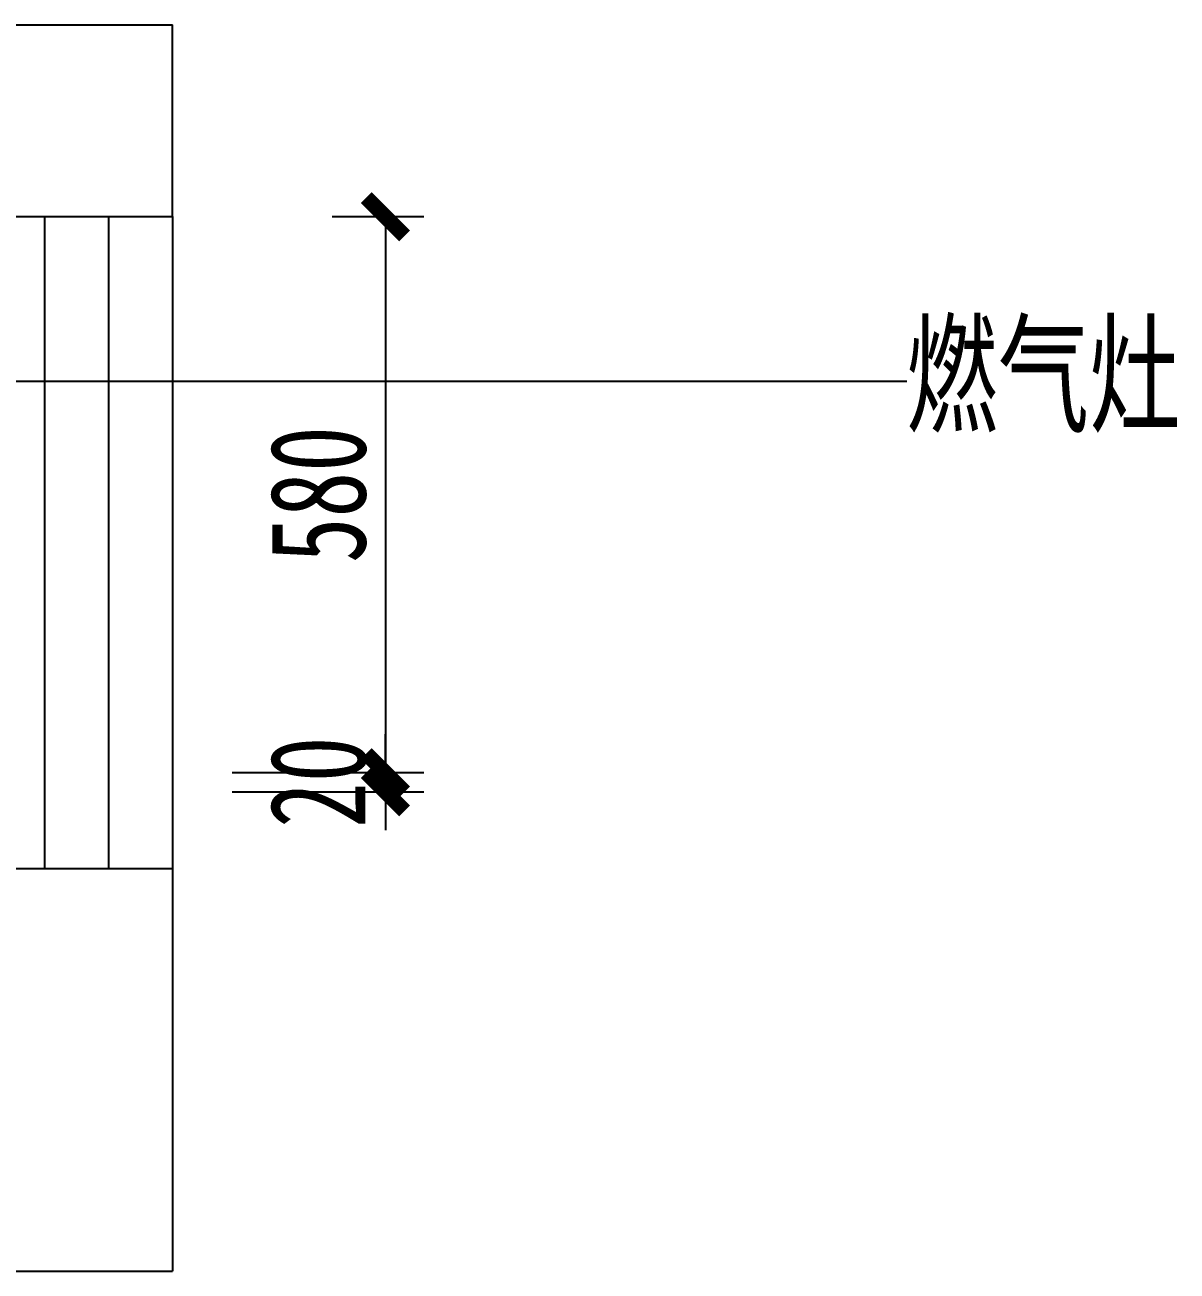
# Model space of a CAD drawing. Header units: millimetres. Extents: x 3104083 to 3173399, y -3165492 to -3044687.
# Drawn here: x 3118009 to 3119211, y -3094802 to -3093502 of the extents above; entities that cross this region are included whole.
import ezdxf

# ---------------------------------------------------------------- set-up
doc = ezdxf.new("R2010")
doc.units = ezdxf.units.MM
doc.header["$LTSCALE"] = 500
doc.header["$MEASUREMENT"] = 0
doc.header["$PDMODE"] = 2
doc.layers.get('0').update_dxf_attribs({"linetype": 'CONTINUOUS'})
doc.layers.get('DEFPOINTS').update_dxf_attribs({"linetype": 'CONTINUOUS'})
doc.layers.add('D-节点尺寸', color=5, linetype='CONTINUOUS')
doc.layers.add('W-基础引线', color=35, linetype='CONTINUOUS')
doc.layers.add('墙体', color=6, linetype='CONTINUOUS', lineweight=25)
doc.styles.add('DIM', font='SimSun.ttf', dxfattribs={"width": 0.7})
doc.dimstyles.new('40', dxfattribs={"dimscale": 40, "dimtxt": 2.5, "dimasz": 1, "dimexe": 1, "dimexo": 1, "dimgap": 0.5, "dimtad": 1, "dimdec": 0, "dimzin": 0, "dimdsep": 46, "dimtxsty": 'DIM', "dimblk": 'ARCHTICK', "dimcen": 0, "dimclrd": 5, "dimclre": 5, "dimclrt": 35, "dimadec": 0, "dimazin": 0, "dimtfac": 0.5, "dimtdec": 0, "dimtix": 1, "dimtmove": 2, "dimatfit": 2, "dimldrblk": 'A', "dimfxl": 0, "dimtolj": 1, "dimtzin": 0, "dimlwd": -1, "dimlwe": -1, "dimarcsym": 0})
doc.dimstyles.new('基础引线', dxfattribs={"dimtxt": 3, "dimasz": 0.7, "dimexe": 2, "dimexo": 6, "dimgap": 1, "dimtad": 1, "dimdec": 0, "dimdsep": 46, "dimtxsty": 'Standard', "dimblk1": 'A', "dimblk2": 'A', "dimsah": 1, "dimcen": 3, "dimdle": 200, "dimclrd": 256, "dimclre": 256, "dimclrt": 2, "dimadec": 0, "dimazin": 0, "dimtfac": 1, "dimtdec": 0, "dimtix": 1, "dimtmove": 1, "dimatfit": 3, "dimldrblk": 'A', "dimfxl": 0, "dimtvp": 1, "dimtolj": 1, "dimtzin": 0, "dimarcsym": 0})

# ---------------------------------------------------------------- blocks, each defined once
blk = doc.blocks.new('_ArchTick')
at = {"color": 0, "linetype": 'ByBlock', "const_width": 0.4}
blk.add_lwpolyline([(-0.5, -0.5), (0.5, 0.5)], dxfattribs=at)
blk = doc.blocks.new('*D1484')
at = {"layer": 'D-节点尺寸', "color": 5, "ltscale": 100}
for p, q in [((3118329.6, -3093701.7), (3118425.1, -3093701.7)), ((3118385.1, -3093701.7), (3118385.1, -3094281.7)), ((3118329.6, -3094281.7), (3118425.1, -3094281.7))]:
    blk.add_line(p, q, dxfattribs=at)
at = {"layer": 'DEFPOINTS', "color": 0, "ltscale": 100}
for p in [(3118289.6, -3093701.7), (3118289.6, -3094281.7), (3118385.1, -3094281.7)]:
    blk.add_point(p, dxfattribs=at)
at = {"layer": 'D-节点尺寸', "color": 5, "ltscale": 100, "xscale": 40, "yscale": 40, "zscale": 40}
for p, rotation in [((3118385.1, -3093701.7), 90), ((3118385.1, -3094281.7), 270)]:
    blk.add_blockref('_ArchTick', p, dxfattribs=dict(at, rotation=rotation))
at = {"layer": 'D-节点尺寸', "color": 35, "ltscale": 100, "insert": (3118315.1, -3093991.7), "char_height": 100, "attachment_point": 5, "rotation": 90, "style": 'DIM'}
blk.add_mtext('\\A1;580', dxfattribs=at)
blk = doc.blocks.new('A')
for p, q in [((-1.435, 1.148), (-1.09, 1.437)), ((-1.09, 1.437), (0, 0)), ((-1.435, 1.148), (-0.369, 0)), ((-0.369, 0), (-2.127, 0)), ((-1.435, -1.148), (-0.369, 0)), ((-1.09, -1.437), (0, 0)), ((-1.435, -1.148), (-1.09, -1.437))]:
    blk.add_line(p, q)
for points in [[(-1.435, 1.148), (-1.09, 1.437), (-0.369, 0), (0, 0)], [(-1.435, -1.148), (-1.09, -1.437), (-0.369, 0), (0, 0)]]:
    blk.add_solid(points)
blk = doc.blocks.new('*D2075')
at = {"layer": 'D-节点尺寸', "color": 5, "ltscale": 100}
for p, q in [((3118385.1, -3094281.7), (3118385.1, -3094241.7)), ((3118225.1, -3094281.7), (3118425.1, -3094281.7)), ((3118385.1, -3094281.7), (3118385.1, -3094301.7)), ((3118225.1, -3094301.7), (3118425.1, -3094301.7)), ((3118385.1, -3094301.7), (3118385.1, -3094341.7))]:
    blk.add_line(p, q, dxfattribs=at)
at = {"layer": 'DEFPOINTS', "color": 0, "ltscale": 100}
for p in [(3117942.9, -3094281.7), (3117942.9, -3094301.7), (3118385.1, -3094301.7)]:
    blk.add_point(p, dxfattribs=at)
at = {"layer": 'D-节点尺寸', "color": 5, "ltscale": 100, "xscale": 40, "yscale": 40, "zscale": 40}
for p, rotation in [((3118385.1, -3094281.7), 270), ((3118385.1, -3094301.7), 90)]:
    blk.add_blockref('_ArchTick', p, dxfattribs=dict(at, rotation=rotation))
at = {"layer": 'D-节点尺寸', "color": 35, "ltscale": 100, "insert": (3118315.1, -3094291.7), "char_height": 100, "attachment_point": 5, "rotation": 90, "style": 'DIM'}
blk.add_mtext('\\A1;20', dxfattribs=at)

msp = doc.modelspace()

# ---------------------------------------------------------------- linework, layer by layer
at = {"layer": '墙体'}
for p, q in [((3115922.911, -3093501.699), (3118162.911, -3093501.699)), ((3118162.911, -3093701.699), (3118162.911, -3093501.699)), ((3117962.911, -3093701.699), (3118162.911, -3093701.699)), ((3117962.911, -3094381.699), (3118162.911, -3094381.699)), ((3118162.911, -3094381.699), (3118162.911, -3094801.699)), ((3117962.911, -3094801.699), (3118162.911, -3094801.699))]:
    msp.add_line(p, q, dxfattribs=at)
at = {"layer": '墙体', "color": 2}
for p, q in [((3118029.578, -3093701.699), (3118029.578, -3094381.699)), ((3118096.245, -3093701.699), (3118096.245, -3094381.699)), ((3118162.911, -3093701.699), (3118162.911, -3094381.699))]:
    msp.add_line(p, q, dxfattribs=at)

# ---------------------------------------------------------------- texts
at = {"layer": 'D-节点尺寸', "color": 35, "ltscale": 100, "insert": (3119071.422, -3093871.786), "char_height": 100, "attachment_point": 5, "style": 'DIM'}
msp.add_mtext_dynamic_manual_height_columns('燃气灶', width=1011.95328, gutter_width=400, heights=[0], dxfattribs=at)

# ---------------------------------------------------------------- dimensions: what is measured, and where the dimension line sits
at = {"layer": 'D-节点尺寸', "color": 251, "ltscale": 100}
for base, p1, p2, picture, middle in [((3118385.132, -3094281.699), (3118289.605, -3093701.699), (3118289.605, -3094281.699), '*D1484', (3118315.132, -3093991.699)), ((3118385.132, -3094301.699), (3117942.911, -3094281.699), (3117942.911, -3094301.699), '*D2075', (3118315.132, -3094291.699))]:
    dim = msp.add_linear_dim(base=base, p1=p1, p2=p2, angle=90, dimstyle='40', dxfattribs=at)
    dim.commit()
    dim.dimension.update_dxf_attribs({"geometry": picture, "text_midpoint": middle})

# ---------------------------------------------------------------- leaders
at = {"layer": 'W-基础引线'}
msp.add_leader([(3117746.947, -3093873.36), (3118929.081, -3093873.36)], dimstyle='基础引线', override={"dimasz": 20}, dxfattribs=at)

doc.saveas('drawing.dxf')
